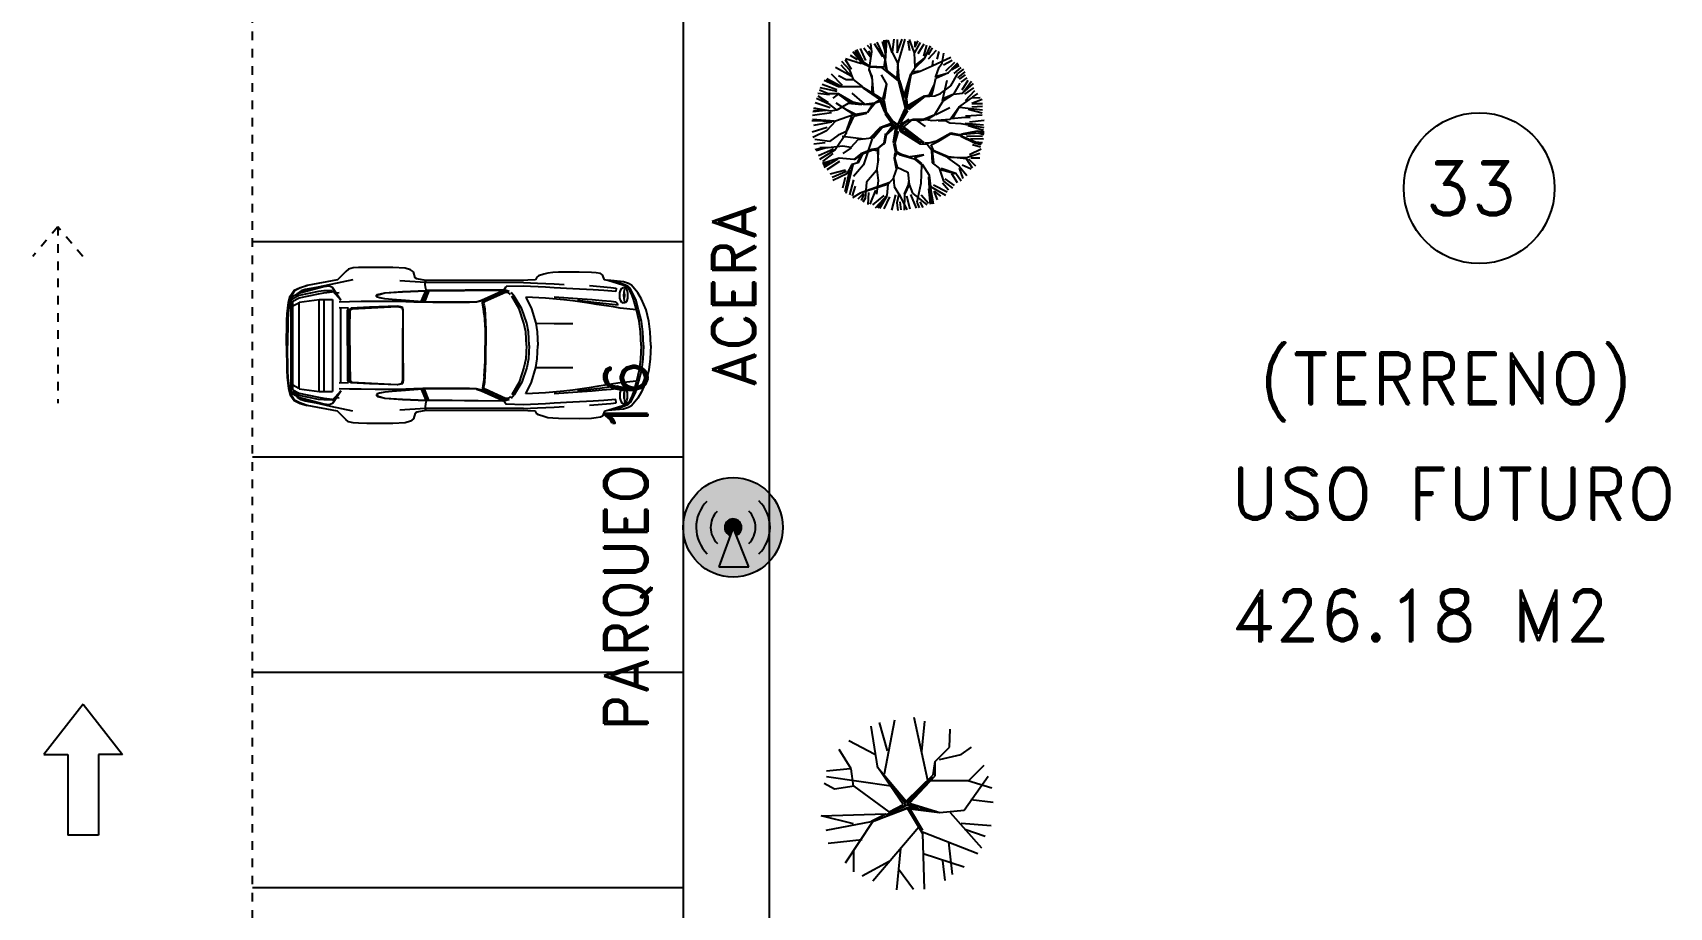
# Model space of a CAD drawing. Header units: millimetres. Extents: x 1590 to 1932, y -48 to 167.
# Drawn here: x 1676.23 to 1695.23, y 38.6 to 48.75 of the extents above; entities that cross this region are included whole.
import ezdxf

# ---------------------------------------------------------------- set-up
doc = ezdxf.new("R2010")
doc.units = ezdxf.units.MM
doc.header["$LTSCALE"] = 0.1
doc.header["$MEASUREMENT"] = 0
doc.linetypes.add('DASHED', pattern=[0.75, 0.5, -0.25])
doc.layers.get('0').update_dxf_attribs({"linetype": 'CONTINUOUS'})
for name, color, linetype in [('ACCESSP01', 7, 'CONTINUOUS'), ('ACCESSP02', 7, 'CONTINUOUS'), ('C-PRKG-CARS', 1, 'CONTINUOUS'), ('L-SITE-TREE', 6, 'CONTINUOUS'), ('PARED', 4, 'CONTINUOUS'), ('PAREDES', 3, 'CONTINUOUS'), ('TEXT', 3, 'CONTINUOUS')]:
    doc.layers.add(name, color=color, linetype=linetype)
doc.styles.add('ROMAND', font='romand.shx')

# ---------------------------------------------------------------- blocks, each defined once
blk = doc.blocks.new('2')
at = {"color": 3, "linetype": 'ByBlock'}
for p, q in [((1.063, -0.026), (0.479, 0.431)), ((0.479, 0.431), (0.479, 0.152)), ((0.479, 0.152), (-0.461, 0.152)), ((-0.461, 0.152), (-0.461, -0.204)), ((1.063, -0.026), (0.479, -0.483)), ((0.479, -0.204), (-0.461, -0.204)), ((0.479, -0.483), (0.479, -0.204))]:
    blk.add_line(p, q, dxfattribs=at)
blk = doc.blocks.new('02PCAR09')
at = {"color": 0, "linetype": 'ByBlock'}
for p, q in [((-143.26, 30.05), (-157.04, 27.42)), ((-136.16, 30.07), (-146.25, 27.9)), ((-139.39, 33.77), (-143.26, 30.05)), ((-138.14, 34.83), (-139.39, 33.77)), ((-136.04, 35.43), (-138.14, 34.83)), ((-133.57, 35.58), (-136.04, 35.43)), ((-129.86, 35.7), (-133.57, 35.58)), ((-117.88, 35.7), (-129.86, 35.7)), ((-112.33, 35.34), (-117.88, 35.7)), ((-109.85, 34.59), (-112.33, 35.34)), ((-108.47, 33.6), (-109.85, 34.59)), ((-107.73, 30.95), (-108.47, 33.6)), ((-107, 30.43), (-107.73, 30.95)), ((-102.8, 29.76), (-107, 30.43)), ((-52.64, 29.95), (-56.22, 29.83)), ((-52.16, 31.23), (-52.64, 29.95)), ((-51.29, 31.76), (-52.16, 31.23)), ((-48.85, 32.53), (-51.29, 31.76)), ((-47.09, 33.02), (-48.85, 32.53)), ((-44.85, 33.29), (-47.09, 33.02)), ((-42.26, 33.45), (-44.85, 33.29)), ((-32.75, 33.53), (-42.26, 33.45)), ((-27.18, 33.31), (-32.75, 33.53)), ((-24.96, 33.14), (-27.18, 33.31)), ((-22.98, 32.83), (-24.96, 33.14)), ((-22.13, 32.24), (-22.98, 32.83)), ((-21.22, 30), (-22.13, 32.24)), ((-19.65, 29.66), (-21.22, 30)), ((-165.56, 19.69), (-164.79, 22.49)), ((-164.42, 22.49), (-165.19, 19.69)), ((-164.79, 22.49), (-162.98, 25.22)), ((-162.81, 24.98), (-164.42, 22.49)), ((-160.88, 23.8), (-163.6, 22.32)), ((-160.77, 22.81), (-163.6, 21.32)), ((-162.98, 25.22), (-160.29, 26.5)), ((-160.49, 26.23), (-162.81, 24.98)), ((-161.5, 23.73), (-161.74, 23.33)), ((-159.78, 24.91), (-161.5, 23.73)), ((-149.39, 26.87), (-160.88, 23.8)), ((-151.85, 24.65), (-160.77, 22.81)), ((-160.77, 21.82), (-151.85, 23.66)), ((-157.04, 27.42), (-160.49, 26.23)), ((-160.29, 26.5), (-157.04, 27.42)), ((-159.78, 24.24), (-160.17, 23.99)), ((-157.91, 25.53), (-159.78, 24.91)), ((-157.91, 25.01), (-159.78, 24.24)), ((-152.81, 26.43), (-157.91, 25.53)), ((-153.83, 25.85), (-157.91, 25.01)), ((-153.47, 26.28), (-153.83, 25.85)), ((-146.25, 27.9), (-152.81, 26.43)), ((-149.51, 24.91), (-151.85, 24.65)), ((-151.85, 23.66), (-149.51, 24.04)), ((-145.43, 25.03), (-149.51, 24.91)), ((-149.51, 24.04), (-145.43, 24.53)), ((-147.04, 27.13), (-149.39, 26.87)), ((-145.43, 26.52), (-147.04, 27.13)), ((-141.73, 20.71), (-145.43, 26.52)), ((-145.43, 25.03), (-141.73, 20.73)), ((-145.43, 24.53), (-145.43, 25.03)), ((-142.39, 24.02), (-143.85, 23.95)), ((-125.42, 22.45), (-125.37, 22.96)), ((-125.08, 22.11), (-125.42, 22.45)), ((-125.37, 22.96), (-124.86, 23.34)), ((-125.15, 22.43), (-125.13, 22.84)), ((-125.13, 22.84), (-124.69, 23.22)), ((-124.86, 23.34), (-121.58, 24.14)), ((-124.69, 23.22), (-121.6, 24.01)), ((-121.6, 24.01), (-113.44, 24.57)), ((-121.58, 24.14), (-113.44, 24.69)), ((-103.18, 28.82), (-114.79, 29.59)), ((-113.44, 24.69), (-102.68, 25.08)), ((-113.44, 24.57), (-102.68, 24.96)), ((-104.9, 20.03), (-102.9, 24.96)), ((-104.22, 19.99), (-102.17, 24.96)), ((-101.45, 24.96), (-103.47, 19.98)), ((-103.18, 28.82), (-102.8, 29.76)), ((-58.2, 28.79), (-103.18, 28.82)), ((-103.18, 28.09), (-103.18, 28.82)), ((-103.06, 26.7), (-103.18, 28.09)), ((-102.68, 25.44), (-103.06, 26.7)), ((-56.22, 29.83), (-102.8, 29.76)), ((-67.1, 25.44), (-102.68, 25.06)), ((-102.68, 25.08), (-102.68, 25.44)), ((-102.68, 24.94), (-67.65, 25.32)), ((-102.68, 25.06), (-102.68, 24.94)), ((-77.45, 20.66), (-68.24, 24.88)), ((-67.39, 24.89), (-76.59, 20.66)), ((-76.17, 20.52), (-66.86, 24.77)), ((-66.4, 24.24), (-75.65, 20.03)), ((-66.42, 25.2), (-67.39, 24.89)), ((-67.1, 25.46), (-66.11, 26.89)), ((-67.1, 25.54), (-67.1, 25.54)), ((-64.81, 24.72), (-67.1, 25.46)), ((-66.86, 24.77), (-65.78, 24.81)), ((-65.14, 24.16), (-66.4, 24.24)), ((-58.32, 27.06), (-66.11, 26.89)), ((-65.78, 24.81), (-64.81, 24.72)), ((-64.13, 23.29), (-65.14, 24.16)), ((-62.4, 22.49), (-63.89, 24.21)), ((-60.22, 16.82), (-63.6, 22.49)), ((-58.97, 16.82), (-62.4, 22.49)), ((-48.2, 26.63), (-58.32, 27.06)), ((-58.2, 28.77), (-51.78, 28.55)), ((-51.78, 28.55), (-44.15, 28.14)), ((-44.15, 26.41), (-48.2, 26.63)), ((-44.15, 28.14), (-39.54, 27.93)), ((-35.6, 25.95), (-44.15, 26.41)), ((-26.33, 25.46), (-35.6, 25.95)), ((-28.03, 27.35), (-18.29, 26.45)), ((-21.41, 25.08), (-26.33, 25.46)), ((-16.03, 24.72), (-21.41, 25.08)), ((-12.48, 29.04), (-19.65, 29.78)), ((-12.79, 27.56), (-19.65, 29.66)), ((-18.29, 26.45), (-15.88, 26.19)), ((-13.04, 28.18), (-17.96, 29.55)), ((-15.88, 26.19), (-16.03, 24.72)), ((-14.22, 22.91), (-14.12, 24.14)), ((-14.12, 21.68), (-14.22, 22.91)), ((-14.12, 24.14), (-13.76, 25.41)), ((-13.76, 25.41), (-13.28, 26.26)), ((-13.28, 26.26), (-12.67, 26.55)), ((-10.59, 27.09), (-13.04, 28.18)), ((-10.26, 26.19), (-12.79, 27.56)), ((-12.67, 26.55), (-11.49, 26.19)), ((-10.14, 28.29), (-12.48, 29.04)), ((-12.31, 22.86), (-12.22, 24.26)), ((-12.24, 21.56), (-12.31, 22.86)), ((-12.04, 22.86), (-12.24, 21.56)), ((-12.22, 24.26), (-12.07, 25.22)), ((-12.22, 24.26), (-12.04, 22.86)), ((-12.07, 25.22), (-11.81, 25.93)), ((-11.81, 25.93), (-11.49, 26.19)), ((-11.49, 26.19), (-11.18, 25.93)), ((-11.18, 25.93), (-10.93, 25.22)), ((-10.93, 25.22), (-10.74, 24.13)), ((-10.74, 24.13), (-10.69, 22.86)), ((-10.69, 22.86), (-10.74, 21.58)), ((-9.43, 26.13), (-10.59, 27.09)), ((-8.9, 23.63), (-10.26, 26.19)), ((-8.78, 27.56), (-10.14, 28.29)), ((-6.9, 21.08), (-9.43, 26.13)), ((-7.91, 21.15), (-8.9, 23.63)), ((-5.94, 24.09), (-8.78, 27.56)), ((-4.27, 21.14), (-5.94, 24.09)), ((-166.21, 14.44), (-165.56, 19.69)), ((-165.19, 19.69), (-165.8, 14.82)), ((-163.6, 22.32), (-164.59, 21.21)), ((-163.6, 21.32), (-164.59, 20.71)), ((-164.59, -21.21), (-164.59, 21.21)), ((-163.6, 20.33), (-160.77, 21.82)), ((-163.6, 20.33), (-163.6, -20.33)), ((-163.6, 18.05), (-160.88, 19.53)), ((-160.77, 19.82), (-151.61, 21.07)), ((-160.77, 19.82), (-160.77, -19.82)), ((-151.61, 21.07), (-151.61, -21.07)), ((-151.61, 21.07), (-145.43, 21.07)), ((-149.26, 21.07), (-149.26, -21.19)), ((-145.43, -21.07), (-145.43, 21.07)), ((-137.77, 19.96), (-142.39, 19.75)), ((-138.14, 17.06), (-142.38, 17.26)), ((-141.73, 17.26), (-141.73, -17.16)), ((-138.66, 0), (-138.57, 15.9)), ((-138.57, 15.9), (-138.14, 17.06)), ((-137.9, 15.9), (-138.04, 8.28)), ((-137.51, 16.58), (-137.9, 15.9)), ((-132.34, 20.03), (-137.77, 19.96)), ((-137.56, 8.16), (-137.48, 15.78)), ((-136.98, 17.01), (-137.51, 16.58)), ((-137.48, 15.78), (-137.08, 16.44)), ((-137.08, 16.44), (-136.55, 16.78)), ((-128.55, 17.52), (-136.98, 17.01)), ((-136.55, 16.78), (-115.95, 17.82)), ((-126.04, 20.1), (-132.34, 20.03)), ((-115.76, 17.94), (-128.55, 17.52)), ((-115.78, 20.11), (-126.04, 20.1)), ((-124.89, 22.11), (-125.15, 22.43)), ((-124.01, 21.73), (-125.08, 22.11)), ((-123.84, 21.73), (-124.89, 22.11)), ((-121.62, 21.38), (-124.01, 21.73)), ((-121.62, 21.38), (-123.84, 21.73)), ((-118.22, 21.03), (-121.62, 21.38)), ((-112.19, 20.51), (-118.22, 21.03)), ((-115.95, 17.82), (-113.73, 17.36)), ((-108.37, 19.87), (-115.78, 20.11)), ((-113.56, 17.48), (-115.76, 17.94)), ((-113.73, 17.36), (-113.35, 15.95)), ((-113.2, 16.07), (-113.56, 17.48)), ((-113.4, -0.02), (-113.2, 16.07)), ((-113.35, 15.95), (-113.4, 0.02)), ((-108.37, 20.23), (-112.19, 20.51)), ((-104.22, 19.99), (-108.37, 20.23)), ((-104.27, 19.73), (-108.37, 19.87)), ((-99.56, 19.65), (-104.27, 19.73)), ((-99.52, 19.84), (-104.22, 19.99)), ((-87.11, 19.64), (-99.56, 19.65)), ((-87.11, 19.87), (-99.52, 19.84)), ((-82.86, 19.87), (-87.11, 19.87)), ((-82.86, 19.72), (-87.11, 19.64)), ((-79.67, 19.98), (-82.86, 19.87)), ((-79.63, 19.86), (-82.86, 19.72)), ((-79.67, 19.96), (-78.74, 20.2)), ((-77.89, 20.2), (-79.63, 19.86)), ((-78.74, 20.2), (-77.45, 20.66)), ((-77.21, 20.44), (-77.89, 20.2)), ((-76.59, 20.66), (-77.21, 20.44)), ((-76.95, 19.52), (-76.71, 20.25)), ((-76.73, 18.37), (-76.95, 19.52)), ((-76.42, 16.82), (-76.73, 18.37)), ((-76.71, 20.25), (-76.17, 20.52)), ((-76.22, 19.69), (-76.44, 19.24)), ((-76.44, 19.24), (-76.15, 18.22)), ((-76.1, 14.07), (-76.42, 16.82)), ((-75.65, 20.03), (-76.22, 19.69)), ((-76.15, 18.22), (-75.93, 16.82)), ((-75.93, 16.82), (-75.72, 13.98)), ((-60.22, 16.82), (-60.22, 16.82)), ((-58, 10.14), (-60.22, 16.82)), ((-56.75, 10.14), (-58.97, 16.82)), ((-57.13, 22.11), (-54.53, 16.8)), ((-48.2, 21.63), (-57.13, 22.11)), ((-54.53, 16.8), (-52.55, 10.14)), ((-39.78, 20.85), (-48.2, 21.63)), ((-39.78, 21.75), (-44.12, 22.11)), ((-35.6, 21.46), (-39.78, 21.75)), ((-35.6, 20.37), (-39.78, 20.85)), ((-31.38, 21.21), (-35.6, 21.46)), ((-28.21, 19.38), (-35.6, 20.37)), ((-33.48, 20.69), (-27.45, 19.99)), ((-26.79, 20.88), (-31.38, 21.21)), ((-24.62, 18.78), (-28.21, 19.38)), ((-27.45, 19.99), (-23.36, 19.5)), ((-22.2, 20.45), (-26.79, 20.88)), ((-17.01, 17.6), (-24.62, 18.78)), ((-23.36, 19.5), (-19.12, 18.97)), ((-18.2, 20.06), (-22.2, 20.45)), ((-19.12, 18.97), (-14.89, 18.51)), ((-16, 19.87), (-18.2, 20.06)), ((-13.95, 17.11), (-17.01, 17.6)), ((-14.89, 18.51), (-16, 19.87)), ((-13.76, 20.44), (-14.12, 21.68)), ((-6.56, 16.32), (-13.95, 17.11)), ((-13.28, 19.65), (-13.76, 20.44)), ((-12.67, 19.33), (-13.28, 19.65)), ((-11.49, 19.6), (-12.67, 19.33)), ((-12.07, 20.57), (-12.24, 21.58)), ((-11.81, 19.84), (-12.07, 20.57)), ((-11.49, 19.6), (-11.81, 19.84)), ((-11.18, 19.81), (-11.49, 19.6)), ((-10.93, 20.51), (-11.18, 19.81)), ((-10.74, 21.58), (-10.93, 20.51)), ((-6.56, 16.32), (-7.91, 21.15)), ((-5.57, 16.32), (-6.9, 21.08)), ((-5.26, 11.13), (-6.56, 16.32)), ((-4.27, 11.13), (-5.57, 16.32)), ((-2.17, 16.31), (-4.27, 21.14)), ((-0.87, 11.13), (-2.17, 16.31)), ((-166.57, 0.02), (-166.35, 11.22)), ((-166.35, 11.22), (-166.21, 14.44)), ((-165.94, 11.59), (-166.08, 0)), ((-165.8, 14.82), (-165.94, 11.59)), ((-138.04, 8.28), (-138.04, 0)), ((-137.56, 0), (-137.56, 8.16)), ((-76.1, 14.07), (-75.74, 7.15)), ((-75.72, 13.98), (-75.43, 7.15)), ((-57.13, 6.18), (-58, 10.14)), ((-55.9, 6.18), (-56.75, 10.14)), ((-52.55, 10.14), (-44.12, 10.09)), ((-52.55, 10.14), (-51.92, 6.18)), ((-44.12, 10.09), (-35.6, 10.09)), ((-4.7, 6.2), (-5.26, 11.13)), ((-3.7, 6.2), (-4.27, 11.13)), ((-0.31, 6.18), (-0.87, 11.13)), ((-165.94, -11.59), (-166.08, 0)), ((-138.66, 0), (-138.57, -15.9)), ((-138.04, -8.28), (-138.04, 0)), ((-137.56, 0), (-137.56, -8.16)), ((-113.4, 0.02), (-113.2, -16.07)), ((-75.74, 7.15), (-75.77, 0)), ((-75.74, -7.15), (-75.77, 0)), ((-75.43, 7.15), (-75.4, 0)), ((-75.43, -7.15), (-75.4, 0)), ((-56.89, 0), (-57.13, 6.18)), ((-56.89, 0), (-57.13, -6.18)), ((-55.64, 0), (-55.9, 6.18)), ((-55.64, 0), (-55.9, -6.18)), ((-51.92, 6.18), (-51.68, 0)), ((-51.92, -6.18), (-51.68, 0)), ((-4.39, 0), (-4.7, 6.2)), ((-4.39, 0), (-4.7, -6.2)), ((-3.4, 0), (-3.7, 6.2)), ((-3.4, 0), (-3.7, -6.2)), ((0, 0), (-0.31, 6.18)), ((0, 0), (-0.31, -6.18)), ((-166.57, -0.02), (-166.35, -11.22)), ((-113.35, -15.95), (-113.4, -0.02)), ((-76.1, -14.07), (-75.74, -7.15)), ((-75.72, -13.98), (-75.43, -7.15)), ((-57.13, -6.18), (-58, -10.14)), ((-55.9, -6.18), (-56.75, -10.14)), ((-52.55, -10.14), (-51.92, -6.18)), ((-4.7, -6.2), (-5.26, -11.13)), ((-3.7, -6.2), (-4.27, -11.13)), ((-0.31, -6.18), (-0.87, -11.13)), ((-166.35, -11.22), (-166.21, -14.44)), ((-166.21, -14.44), (-165.56, -19.69)), ((-165.8, -14.82), (-165.94, -11.59)), ((-165.19, -19.69), (-165.8, -14.82)), ((-137.9, -15.9), (-138.04, -8.28)), ((-137.56, -8.16), (-137.48, -15.78)), ((-76.1, -14.07), (-76.42, -16.82)), ((-75.93, -16.82), (-75.72, -13.98)), ((-58, -10.14), (-60.22, -16.82)), ((-56.75, -10.14), (-58.97, -16.82)), ((-54.53, -16.8), (-52.55, -10.14)), ((-52.55, -10.14), (-44.12, -10.09)), ((-44.12, -10.09), (-35.6, -10.09)), ((-5.26, -11.13), (-6.56, -16.32)), ((-4.27, -11.13), (-5.57, -16.32)), ((-0.87, -11.13), (-2.17, -16.31)), ((-165.56, -19.69), (-164.79, -22.49)), ((-164.42, -22.49), (-165.19, -19.69)), ((-163.6, -21.32), (-164.59, -20.71)), ((-163.6, -22.32), (-164.59, -21.21)), ((-163.6, -18.05), (-160.88, -19.53)), ((-163.6, -20.33), (-160.77, -21.82)), ((-160.77, -22.81), (-163.6, -21.32)), ((-160.88, -23.8), (-163.6, -22.32)), ((-160.77, -19.82), (-151.61, -21.07)), ((-160.77, -21.82), (-151.85, -23.66)), ((-151.61, -21.07), (-145.43, -21.07)), ((-141.73, -20.71), (-145.43, -26.52)), ((-145.43, -25.03), (-141.73, -20.73)), ((-137.77, -19.96), (-142.39, -19.75)), ((-138.14, -17.06), (-142.38, -17.26)), ((-138.57, -15.9), (-138.14, -17.06)), ((-137.51, -16.58), (-137.9, -15.9)), ((-132.34, -20.03), (-137.77, -19.96)), ((-136.98, -17.01), (-137.51, -16.58)), ((-137.48, -15.78), (-137.08, -16.44)), ((-137.08, -16.44), (-136.55, -16.78)), ((-128.55, -17.52), (-136.98, -17.01)), ((-136.55, -16.78), (-115.95, -17.82)), ((-126.04, -20.1), (-132.34, -20.03)), ((-115.76, -17.94), (-128.55, -17.52)), ((-115.78, -20.11), (-126.04, -20.1)), ((-125.08, -22.11), (-125.42, -22.45)), ((-124.89, -22.11), (-125.15, -22.43)), ((-125.15, -22.43), (-125.13, -22.84)), ((-124.01, -21.73), (-125.08, -22.11)), ((-123.84, -21.73), (-124.89, -22.11)), ((-121.62, -21.38), (-124.01, -21.73)), ((-121.62, -21.38), (-123.84, -21.73)), ((-118.22, -21.03), (-121.62, -21.38)), ((-112.19, -20.51), (-118.22, -21.03)), ((-115.95, -17.82), (-113.73, -17.36)), ((-108.37, -19.87), (-115.78, -20.11)), ((-113.56, -17.48), (-115.76, -17.94)), ((-113.73, -17.36), (-113.35, -15.95)), ((-113.2, -16.07), (-113.56, -17.48)), ((-108.37, -20.23), (-112.19, -20.51)), ((-104.27, -19.73), (-108.37, -19.87)), ((-104.22, -19.99), (-108.37, -20.23)), ((-104.9, -20.03), (-102.9, -24.96)), ((-99.56, -19.65), (-104.27, -19.73)), ((-99.52, -19.84), (-104.22, -19.99)), ((-104.22, -19.99), (-102.17, -24.96)), ((-101.45, -24.96), (-103.47, -19.98)), ((-87.11, -19.64), (-99.56, -19.65)), ((-87.11, -19.87), (-99.52, -19.84)), ((-82.86, -19.72), (-87.11, -19.64)), ((-82.86, -19.87), (-87.11, -19.87)), ((-79.63, -19.86), (-82.86, -19.72)), ((-79.67, -19.98), (-82.86, -19.87)), ((-79.67, -19.96), (-78.74, -20.2)), ((-77.89, -20.2), (-79.63, -19.86)), ((-78.74, -20.2), (-77.45, -20.66)), ((-77.21, -20.44), (-77.89, -20.2)), ((-77.45, -20.66), (-68.24, -24.88)), ((-76.59, -20.66), (-77.21, -20.44)), ((-76.73, -18.37), (-76.95, -19.52)), ((-76.95, -19.52), (-76.71, -20.25)), ((-76.42, -16.82), (-76.73, -18.37)), ((-76.71, -20.25), (-76.17, -20.52)), ((-67.39, -24.89), (-76.59, -20.66)), ((-76.44, -19.24), (-76.15, -18.22)), ((-76.22, -19.69), (-76.44, -19.24)), ((-75.65, -20.03), (-76.22, -19.69)), ((-76.17, -20.52), (-66.86, -24.77)), ((-76.15, -18.22), (-75.93, -16.82)), ((-66.4, -24.24), (-75.65, -20.03)), ((-60.22, -16.82), (-63.6, -22.49)), ((-58.97, -16.82), (-62.4, -22.49)), ((-60.22, -16.82), (-60.22, -16.82)), ((-57.13, -22.11), (-54.53, -16.8)), ((-48.2, -21.63), (-57.13, -22.11)), ((-39.78, -20.85), (-48.2, -21.63)), ((-39.78, -21.75), (-44.12, -22.11)), ((-35.6, -20.37), (-39.78, -20.85)), ((-35.6, -21.46), (-39.78, -21.75)), ((-28.21, -19.38), (-35.6, -20.37)), ((-31.38, -21.21), (-35.6, -21.46)), ((-33.48, -20.69), (-27.45, -19.99)), ((-26.79, -20.88), (-31.38, -21.21)), ((-24.62, -18.78), (-28.21, -19.38)), ((-27.45, -19.99), (-23.36, -19.5)), ((-22.2, -20.45), (-26.79, -20.88)), ((-17.01, -17.6), (-24.62, -18.78)), ((-23.36, -19.5), (-19.12, -18.97)), ((-18.2, -20.06), (-22.2, -20.45)), ((-19.12, -18.97), (-14.89, -18.51)), ((-16, -19.87), (-18.2, -20.06)), ((-13.95, -17.11), (-17.01, -17.6)), ((-14.89, -18.51), (-16, -19.87)), ((-14.12, -21.68), (-14.22, -22.91)), ((-13.76, -20.44), (-14.12, -21.68)), ((-6.56, -16.32), (-13.95, -17.11)), ((-13.28, -19.65), (-13.76, -20.44)), ((-12.67, -19.33), (-13.28, -19.65)), ((-11.49, -19.6), (-12.67, -19.33)), ((-12.24, -21.56), (-12.31, -22.86)), ((-12.07, -20.57), (-12.24, -21.58)), ((-12.04, -22.86), (-12.24, -21.56)), ((-11.81, -19.84), (-12.07, -20.57)), ((-11.49, -19.6), (-11.81, -19.84)), ((-11.18, -19.81), (-11.49, -19.6)), ((-10.93, -20.51), (-11.18, -19.81)), ((-10.74, -21.58), (-10.93, -20.51)), ((-10.69, -22.86), (-10.74, -21.58)), ((-6.9, -21.08), (-9.43, -26.13)), ((-7.91, -21.15), (-8.9, -23.63)), ((-6.56, -16.32), (-7.91, -21.15)), ((-5.57, -16.32), (-6.9, -21.08)), ((-4.27, -21.14), (-5.94, -24.09)), ((-2.17, -16.31), (-4.27, -21.14)), ((-164.79, -22.49), (-162.98, -25.22)), ((-162.81, -24.98), (-164.42, -22.49)), ((-162.98, -25.22), (-160.29, -26.5)), ((-160.49, -26.23), (-162.81, -24.98)), ((-161.5, -23.73), (-161.74, -23.33)), ((-159.78, -24.91), (-161.5, -23.73)), ((-149.39, -26.87), (-160.88, -23.8)), ((-151.85, -24.65), (-160.77, -22.81)), ((-157.04, -27.42), (-160.49, -26.23)), ((-160.29, -26.5), (-157.04, -27.42)), ((-159.78, -24.24), (-160.17, -23.99)), ((-157.91, -25.01), (-159.78, -24.24)), ((-157.91, -25.53), (-159.78, -24.91)), ((-153.83, -25.85), (-157.91, -25.01)), ((-152.81, -26.43), (-157.91, -25.53)), ((-143.26, -30.05), (-157.04, -27.42)), ((-153.47, -26.28), (-153.83, -25.85)), ((-146.25, -27.9), (-152.81, -26.43)), ((-151.85, -23.66), (-149.51, -24.04)), ((-149.51, -24.91), (-151.85, -24.65)), ((-149.51, -24.04), (-145.43, -24.53)), ((-145.43, -25.03), (-149.51, -24.91)), ((-147.04, -27.13), (-149.39, -26.87)), ((-145.43, -26.52), (-147.04, -27.13)), ((-136.16, -30.07), (-146.25, -27.9)), ((-145.43, -24.53), (-145.43, -25.03)), ((-142.39, -24.02), (-143.85, -23.95)), ((-125.42, -22.45), (-125.37, -22.96)), ((-125.37, -22.96), (-124.86, -23.34)), ((-125.13, -22.84), (-124.69, -23.22)), ((-124.86, -23.34), (-121.58, -24.14)), ((-124.69, -23.22), (-121.6, -24.01)), ((-121.6, -24.01), (-113.44, -24.57)), ((-121.58, -24.14), (-113.44, -24.69)), ((-103.18, -28.82), (-114.79, -29.59)), ((-113.44, -24.57), (-102.68, -24.96)), ((-113.44, -24.69), (-102.68, -25.08)), ((-102.8, -29.76), (-107, -30.43)), ((-103.06, -26.7), (-103.18, -28.09)), ((-103.18, -28.09), (-103.18, -28.82)), ((-58.2, -28.79), (-103.18, -28.82)), ((-103.18, -28.82), (-102.8, -29.76)), ((-102.68, -25.44), (-103.06, -26.7)), ((-56.22, -29.83), (-102.8, -29.76)), ((-102.68, -25.06), (-102.68, -24.94)), ((-102.68, -24.94), (-67.65, -25.32)), ((-67.1, -25.44), (-102.68, -25.06)), ((-102.68, -25.08), (-102.68, -25.44)), ((-66.42, -25.2), (-67.39, -24.89)), ((-64.81, -24.72), (-67.1, -25.46)), ((-67.1, -25.46), (-66.11, -26.89)), ((-67.1, -25.54), (-67.1, -25.54)), ((-66.86, -24.77), (-65.78, -24.81)), ((-65.14, -24.16), (-66.4, -24.24)), ((-58.32, -27.06), (-66.11, -26.89)), ((-65.78, -24.81), (-64.81, -24.72)), ((-64.13, -23.29), (-65.14, -24.16)), ((-62.4, -22.49), (-63.89, -24.21)), ((-48.2, -26.63), (-58.32, -27.06)), ((-58.2, -28.77), (-51.78, -28.55)), ((-52.64, -29.95), (-56.22, -29.83)), ((-51.78, -28.55), (-44.15, -28.14)), ((-44.15, -26.41), (-48.2, -26.63)), ((-35.6, -25.95), (-44.15, -26.41)), ((-44.15, -28.14), (-39.54, -27.93)), ((-26.33, -25.46), (-35.6, -25.95)), ((-28.03, -27.35), (-18.29, -26.45)), ((-21.41, -25.08), (-26.33, -25.46)), ((-16.03, -24.72), (-21.41, -25.08)), ((-19.65, -29.66), (-21.22, -30)), ((-12.79, -27.56), (-19.65, -29.66)), ((-12.48, -29.04), (-19.65, -29.78)), ((-18.29, -26.45), (-15.88, -26.19)), ((-13.04, -28.18), (-17.96, -29.55)), ((-15.88, -26.19), (-16.03, -24.72)), ((-14.22, -22.91), (-14.12, -24.14)), ((-14.12, -24.14), (-13.76, -25.41)), ((-13.76, -25.41), (-13.28, -26.26)), ((-13.28, -26.26), (-12.67, -26.55)), ((-10.59, -27.09), (-13.04, -28.18)), ((-10.26, -26.19), (-12.79, -27.56)), ((-12.67, -26.55), (-11.49, -26.19)), ((-10.14, -28.29), (-12.48, -29.04)), ((-12.31, -22.86), (-12.22, -24.26)), ((-12.22, -24.26), (-12.04, -22.86)), ((-12.22, -24.26), (-12.07, -25.22)), ((-12.07, -25.22), (-11.81, -25.93)), ((-11.81, -25.93), (-11.49, -26.19)), ((-11.49, -26.19), (-11.18, -25.93)), ((-11.18, -25.93), (-10.93, -25.22)), ((-10.93, -25.22), (-10.74, -24.13)), ((-10.74, -24.13), (-10.69, -22.86)), ((-9.43, -26.13), (-10.59, -27.09)), ((-8.9, -23.63), (-10.26, -26.19)), ((-8.78, -27.56), (-10.14, -28.29)), ((-5.94, -24.09), (-8.78, -27.56)), ((-139.39, -33.77), (-143.26, -30.05)), ((-138.14, -34.83), (-139.39, -33.77)), ((-136.04, -35.43), (-138.14, -34.83)), ((-133.57, -35.58), (-136.04, -35.43)), ((-129.86, -35.7), (-133.57, -35.58)), ((-117.88, -35.7), (-129.86, -35.7)), ((-112.33, -35.34), (-117.88, -35.7)), ((-109.85, -34.59), (-112.33, -35.34)), ((-108.47, -33.6), (-109.85, -34.59)), ((-107.73, -30.95), (-108.47, -33.6)), ((-107, -30.43), (-107.73, -30.95)), ((-52.16, -31.23), (-52.64, -29.95)), ((-51.29, -31.76), (-52.16, -31.23)), ((-48.85, -32.53), (-51.29, -31.76)), ((-47.09, -33.02), (-48.85, -32.53)), ((-44.85, -33.29), (-47.09, -33.02)), ((-42.26, -33.45), (-44.85, -33.29)), ((-32.75, -33.53), (-42.26, -33.45)), ((-27.18, -33.31), (-32.75, -33.53)), ((-24.96, -33.14), (-27.18, -33.31)), ((-22.98, -32.83), (-24.96, -33.14)), ((-22.13, -32.24), (-22.98, -32.83)), ((-21.22, -30), (-22.13, -32.24))]:
    blk.add_line(p, q, dxfattribs=at)
blk = doc.blocks.new('02PTRX03')
at = {"color": 0, "linetype": 'ByBlock'}
for p, q in [((-0.1262, 0.1755), (-0.0667, 0.4907)), ((0.126, 0.1376), (0.0454, 0.5033)), ((0.0909, 0.3057), (0.1085, 0.4823)), ((-0.1647, 0.2091), (-0.2033, 0.4529)), ((-0.1087, 0.31), (-0.1542, 0.4739)), ((0.2516, 0.3321), (0.2556, 0.436)), ((-0.3189, 0.2049), (-0.3889, 0.3184)), ((-0.1823, 0.2889), (-0.3329, 0.3688)), ((0.1683, 0.2487), (0.2516, 0.3321)), ((0.1925, 0.2595), (0.3186, 0.2889)), ((0.3186, 0.2889), (0.3782, 0.331)), ((-0.3259, 0.2049), (-0.4625, 0.1923)), ((-0.3049, 0.104), (-0.3189, 0.2049)), ((-0.0176, -0.0011), (-0.1647, 0.2133)), ((-0.1647, 0.2133), (0.0008, 0.0186)), ((0.1575, 0.1712), (0.1683, 0.2487)), ((0.1683, 0.1654), (0.1683, 0.2487)), ((0.3606, 0.1334), (0.4517, 0.2259)), ((-0.4169, 0.0872), (-0.4765, 0.1208)), ((-0.0877, 0.104), (-0.4625, 0.1586)), ((-0.3014, 0.104), (-0.4169, 0.0872)), ((-0.0981, -0.0448), (-0.3014, 0.104)), ((-0.1165, 0.1483), (-0.0065, 0.0057)), ((-0.0006, 0.0088), (-0.1165, 0.1483)), ((0.1508, 0.1572), (-0.0006, 0.0088)), ((0.0008, 0.0186), (0.1575, 0.1712)), ((0.0052, -0.0002), (0.1508, 0.1572)), ((0.0183, 0.0066), (0.1683, 0.1654)), ((0.1435, 0.1376), (0.3571, 0.1376)), ((0.3361, -0.0347), (0.4762, 0.1628)), ((0.3571, 0.1376), (0.4972, 0.0956)), ((-0.0065, 0.0057), (-0.0126, -0.0152)), ((0.0183, 0.0066), (0.196, -0.0473)), ((0.3747, 0.0283), (0.5043, 0.0115)), ((-0.494, -0.0683), (-0.1189, -0.0568)), ((-0.3049, -0.1146), (-0.494, -0.0683)), ((-0.2033, -0.0978), (-0.1189, -0.0568)), ((0.0084, -0.0256), (-0.1955, -0.102)), ((-0.1788, -0.0954), (0.0113, -0.018)), ((-0.1165, -0.0625), (0.0052, -0.0032)), ((-0.0126, -0.0152), (-0.1165, -0.0625)), ((-0.0981, -0.0448), (-0.0176, -0.0011)), ((0.1745, -0.0419), (0.0052, -0.0002)), ((0.0052, -0.0032), (0.0676, -0.021)), ((0.0084, -0.0256), (0.1925, -0.0473)), ((0.0084, -0.0256), (0.0944, -0.1692)), ((0.0113, -0.018), (0.1745, -0.0419)), ((0.0172, -0.021), (0.0943, -0.1516)), ((0.196, -0.0473), (0.3361, -0.0347)), ((0.2556, -0.0473), (0.4377, -0.2533)), ((-0.2033, -0.102), (-0.466, -0.1524)), ((-0.1955, -0.102), (-0.3539, -0.3415)), ((0.0729, -0.1342), (-0.1928, -0.4466)), ((0.0944, -0.1608), (0.4167, -0.2869)), ((0.0944, -0.1692), (0.105, -0.4929)), ((0.3186, -0.1104), (0.4937, -0.123)), ((0.3396, -0.144), (0.4587, -0.186)), ((-0.2558, -0.207), (-0.452, -0.2281)), ((-0.3049, -0.2702), (-0.3049, -0.392)), ((-0.0331, -0.2575), (-0.0562, -0.4971)), ((0.2451, -0.2196), (0.2661, -0.4088)), ((-0.0982, -0.3331), (-0.2558, -0.4172)), ((-0.0445, -0.3756), (0.0419, -0.4929)), ((0.0979, -0.2869), (0.3361, -0.3626)), ((0.21, -0.3289), (0.224, -0.4424))]:
    blk.add_line(p, q, dxfattribs=at)
blk = doc.blocks.new('02PTRX04')
at = {"color": 0, "linetype": 'ByBlock'}
for p, q in [((-0.08, 0.384), (-0.1276, 0.4828)), ((-0.0986, 0.4864), (-0.0833, 0.4309)), ((-0.08, 0.4506), (-0.0866, 0.4934)), ((-0.08, 0.4934), (-0.076, 0.4528)), ((-0.0778, 0.3731), (-0.0716, 0.4956)), ((-0.0394, 0.4228), (-0.0628, 0.4934)), ((-0.0373, 0.4246), (-0.0285, 0.5)), ((-0.0103, 0.4207), (0.0175, 0.4991)), ((-0.0103, 0.4966), (-0.0103, 0.4207)), ((-0.0051, 0.3603), (0.0359, 0.5)), ((0.0503, 0.489), (0.0605, 0.4335)), ((0.0896, 0.4206), (0.0615, 0.4978)), ((0.0908, 0.4536), (0.1111, 0.489)), ((0.0908, 0.4864), (0.0908, 0.4536)), ((0.0918, 0.4228), (0.124, 0.4806)), ((-0.3132, 0.3805), (-0.2778, 0.3248)), ((-0.2175, 0.3559), (-0.31, 0.3862)), ((-0.2829, 0.4057), (-0.2424, 0.3805)), ((-0.2157, 0.3603), (-0.269, 0.4268)), ((-0.2606, 0.4268), (-0.2175, 0.3712)), ((-0.2175, 0.3712), (-0.2519, 0.4356)), ((-0.2047, 0.3646), (-0.2456, 0.44)), ((-0.2249, 0.4462), (-0.1946, 0.3754)), ((-0.2045, 0.4485), (-0.1668, 0.3981)), ((-0.1844, 0.4638), (-0.1643, 0.4411)), ((-0.1619, 0.4056), (-0.1747, 0.4312)), ((-0.1725, 0.3215), (-0.1575, 0.4268)), ((-0.1575, 0.4268), (-0.1641, 0.4744)), ((-0.1439, 0.4739), (-0.0961, 0.3981)), ((-0.0866, 0.3368), (-0.0778, 0.3902)), ((-0.0778, 0.3902), (-0.08, 0.4506)), ((-0.0073, 0.3603), (-0.0373, 0.4246)), ((0.094, 0.3347), (0.0896, 0.4206)), ((0.094, 0.3475), (0.1474, 0.3884)), ((0.0958, 0.3347), (0.1474, 0.3862)), ((0.1437, 0.4714), (0.1086, 0.4134)), ((0.1437, 0.4006), (0.1615, 0.4638)), ((0.1474, 0.3862), (0.1817, 0.4612)), ((0.1717, 0.4083), (0.1944, 0.4485)), ((0.1717, 0.3854), (0.217, 0.436)), ((0.1927, 0.3453), (0.3002, 0.3946)), ((0.2221, 0.3828), (0.2323, 0.4284)), ((0.2505, 0.3603), (0.2592, 0.4184)), ((-0.3285, 0.2313), (-0.3916, 0.297)), ((-0.2778, 0.2846), (-0.3687, 0.335)), ((-0.3078, 0.2637), (-0.3509, 0.2871)), ((-0.3384, 0.3502), (-0.2778, 0.2846)), ((-0.2862, 0.3197), (-0.3316, 0.369)), ((-0.265, 0.2659), (-0.2862, 0.3197)), ((-0.1681, 0.3368), (-0.2157, 0.3603)), ((-0.1681, 0.3409), (-0.2047, 0.3646)), ((-0.1725, 0.3215), (-0.1553, 0.2659)), ((-0.1553, 0.2831), (-0.1725, 0.3215)), ((-0.1297, 0.3387), (-0.1681, 0.3409)), ((-0.0972, 0.3325), (-0.1681, 0.3368)), ((-0.0866, 0.3368), (-0.1297, 0.3387)), ((-0.0716, 0.2377), (-0.1016, 0.2915)), ((-0.0029, 0.2571), (-0.0972, 0.3325)), ((-0.08, 0.3431), (-0.0778, 0.3281)), ((-0.0694, 0.3175), (-0.0778, 0.3731)), ((0.0037, 0.2593), (-0.0694, 0.3175)), ((-0.0113, 0.2721), (-0.0051, 0.3581)), ((0.0015, 0.2637), (-0.0073, 0.3603)), ((0.0315, 0.1756), (0.068, 0.2959)), ((0.0443, 0.1562), (0.0724, 0.3043)), ((0.0724, 0.3043), (0.094, 0.3347)), ((0.0746, 0.2981), (0.1218, 0.3131)), ((0.0808, 0.3109), (0.124, 0.3153)), ((0.1218, 0.3131), (0.1927, 0.3453)), ((0.1949, 0.3475), (0.1989, 0.3753)), ((0.2121, 0.2765), (0.2333, 0.3368)), ((0.2143, 0.2721), (0.287, 0.3065)), ((0.2183, 0.2853), (0.2848, 0.3043)), ((0.2333, 0.3368), (0.2505, 0.3603)), ((0.2575, 0.3502), (0.3079, 0.378)), ((0.2725, 0.3148), (0.3232, 0.3652)), ((0.287, 0.3065), (0.3408, 0.3624)), ((0.3002, 0.2293), (0.3408, 0.3003)), ((0.3064, 0.3281), (0.3452, 0.3559)), ((0.3064, 0.3237), (0.3495, 0.3475)), ((0.3206, 0.2996), (0.3611, 0.335)), ((0.3408, 0.3003), (0.3751, 0.3259)), ((0.3408, 0.2744), (0.3838, 0.3098)), ((0.3509, 0.2667), (0.3863, 0.2919)), ((-0.4109, 0.1821), (-0.4624, 0.2034)), ((-0.3588, 0.196), (-0.457, 0.2163)), ((-0.3611, 0.2061), (-0.4471, 0.2364)), ((-0.3509, 0.2227), (-0.4346, 0.2593)), ((-0.3509, 0.2249), (-0.4259, 0.2615)), ((-0.3359, 0.2249), (-0.4197, 0.2699)), ((-0.2157, 0.2227), (-0.3509, 0.2227)), ((-0.269, 0.2637), (-0.3078, 0.2637)), ((-0.2113, 0.2249), (-0.265, 0.2659)), ((-0.1297, 0.1712), (-0.2157, 0.2227)), ((-0.106, 0.1456), (-0.2069, 0.2143)), ((-0.1553, 0.2659), (-0.1575, 0.1927)), ((-0.1488, 0.1884), (-0.1553, 0.2831)), ((-0.0932, 0.1518), (-0.0738, 0.2355)), ((-0.0844, 0.1496), (-0.0716, 0.2377)), ((0.0381, 0.098), (-0.0029, 0.2571)), ((0.0337, 0.1606), (0.0037, 0.2593)), ((0.0381, 0.1628), (0.0509, 0.2143)), ((0.1777, 0.1756), (0.2033, 0.2337)), ((0.1905, 0.1756), (0.1989, 0.2034)), ((0.1989, 0.2034), (0.2143, 0.2721)), ((0.2399, 0.184), (0.3002, 0.2293)), ((0.253, 0.1434), (0.2788, 0.2616)), ((0.3175, 0.18), (0.3539, 0.2445)), ((0.3611, 0.2492), (0.3963, 0.2744)), ((0.366, 0.2061), (0.4013, 0.2616)), ((0.369, 0.1864), (0.4205, 0.2552)), ((0.369, 0.1864), (0.4313, 0.2422)), ((0.3812, 0.1809), (0.4342, 0.2163)), ((0.3863, 0.143), (0.4393, 0.2011)), ((-0.3958, 0.0811), (-0.4946, 0.0983)), ((-0.399, 0.1), (-0.4873, 0.1303)), ((-0.4, 0.1176), (-0.4796, 0.1542)), ((-0.4041, 0.1759), (-0.4723, 0.1835)), ((-0.4092, 0.1303), (-0.4698, 0.1682)), ((-0.3509, 0.1821), (-0.4109, 0.1821)), ((-0.3592, 0.0875), (-0.4, 0.1176)), ((-0.3528, 0.18), (-0.385, 0.1563)), ((-0.2604, 0.0596), (-0.3657, 0.1283)), ((-0.2948, 0.1262), (-0.3613, 0.0875)), ((-0.269, 0.1346), (-0.3509, 0.1821)), ((-0.2862, 0.1327), (-0.3506, 0.18)), ((-0.2154, 0.1176), (-0.2948, 0.1262)), ((-0.2196, 0.1241), (-0.2862, 0.1327)), ((-0.2003, 0.124), (-0.2712, 0.1862)), ((-0.2047, 0.1196), (-0.269, 0.1346)), ((-0.1595, 0.1197), (-0.2089, 0.1197)), ((-0.1425, 0.1284), (-0.2047, 0.1196)), ((-0.1382, 0.1284), (-0.1831, 0.0746)), ((-0.1509, 0.1262), (-0.1831, 0.0747)), ((-0.1126, 0.1456), (-0.1425, 0.1284)), ((-0.1104, 0.1368), (-0.1382, 0.1284)), ((-0.0866, 0.1434), (-0.1297, 0.1712)), ((-0.1104, 0.1368), (-0.0844, 0.0768)), ((-0.095, 0.1218), (-0.106, 0.1456)), ((-0.0778, 0.068), (-0.0932, 0.1412)), ((-0.0738, 0.0746), (-0.0866, 0.1434)), ((-0.0076, 0.0016), (0.0381, 0.098)), ((0.0443, 0.1518), (0.0337, 0.1606)), ((0.0465, 0.0918), (0.0359, 0.1496)), ((0.0509, 0.0918), (0.0443, 0.1518)), ((0.0509, 0.1152), (0.1474, 0.1712)), ((0.0552, 0.1024), (0.1324, 0.154)), ((0.0574, 0.0918), (0.1518, 0.1668)), ((0.1474, 0.1712), (0.1905, 0.1756)), ((0.1518, 0.1668), (0.2077, 0.1712)), ((0.2077, 0.1712), (0.2399, 0.184)), ((0.2078, 0.0617), (0.2551, 0.1413)), ((0.2143, 0.0617), (0.2938, 0.1025)), ((0.2551, 0.1413), (0.3153, 0.18)), ((0.2572, 0.1563), (0.3175, 0.1821)), ((0.2959, 0.0359), (0.3474, 0.1048)), ((0.3131, 0.0424), (0.3518, 0.109)), ((0.3153, 0.18), (0.369, 0.1864)), ((0.3474, 0.1048), (0.4227, 0.1584)), ((0.3518, 0.1048), (0.4849, 0.0897)), ((0.4217, 0.128), (0.4823, 0.1507)), ((0.4217, 0.1254), (0.4848, 0.1254)), ((0.4217, 0.1076), (0.4848, 0.1102)), ((0.4227, 0.1584), (0.4699, 0.1606)), ((0.4265, 0.1631), (0.4568, 0.1835)), ((-0.5053, 0.0274), (-0.3808, 0.0231)), ((-0.3743, 0.0231), (-0.5032, 0.0338)), ((-0.3916, 0.0722), (-0.5026, 0.0572)), ((-0.4258, 0.0854), (-0.5011, 0.0768)), ((-0.3916, 0.0168), (-0.4975, -0.0008)), ((-0.4967, 0.0854), (-0.4538, 0.0875)), ((-0.3681, 0.023), (-0.4219, -0.0329)), ((-0.3613, 0.0875), (-0.3958, 0.0811)), ((-0.265, 0.0596), (-0.3681, 0.023)), ((-0.2755, 0.0531), (-0.3098, -0.0392)), ((-0.2648, 0.051), (-0.3056, -0.0371)), ((-0.3012, 0.0897), (-0.2518, 0.064)), ((-0.1831, 0.0746), (-0.265, 0.0596)), ((-0.2625, 0.0531), (-0.1874, 0.0703)), ((-0.0456, 0.0102), (-0.1122, -0.0156)), ((-0.0392, 0.0016), (-0.1101, -0.0177)), ((-0.0371, 0.0037), (-0.08, 0.064)), ((-0.0416, 0.0187), (-0.0778, 0.068)), ((-0.0076, 0.0016), (-0.0756, -0.0585)), ((-0.0394, 0.0274), (-0.0738, 0.0746)), ((-0.0735, -0.05), (-0.0306, 0.0081)), ((-0.0199, 0.0037), (-0.0735, -0.05)), ((-0.0051, 0.0015), (-0.0416, 0.0187)), ((-0.0051, 0.0015), (-0.0394, 0.0274)), ((-0.0076, 0.0016), (-0.0327, -0.1037)), ((-0.0076, 0.0016), (0.0465, 0.0918)), ((-0.0076, 0.0016), (0.0059, -0.0351)), ((0.0081, 0.0143), (0.0037, 0.0015)), ((0.0037, 0.0015), (0.0121, -0.0329)), ((0.0121, -0.0329), (0.0165, 0.0015)), ((0.0165, 0.0274), (0.0509, 0.0852)), ((0.0165, 0.0015), (0.0165, 0.0274)), ((0.0167, 0.0081), (0.0596, 0.0359)), ((0.0188, -0.0005), (0.051, 0.0252)), ((0.0274, -0.0091), (0.0768, 0.0317)), ((0.051, 0.0252), (0.0812, 0.0359)), ((0.0768, 0.0317), (0.0983, 0.0317)), ((0.0812, 0.0359), (0.1477, 0.0359)), ((0.0983, 0.0317), (0.152, -0.007)), ((0.1111, 0.0252), (0.1563, 0.0338)), ((0.1413, 0.0359), (0.2078, 0.0617)), ((0.1477, 0.0359), (0.1907, 0.0274)), ((0.1649, 0.0359), (0.2101, 0.0617)), ((0.1907, 0.0274), (0.2959, 0.0359)), ((0.2272, 0.0274), (0.2723, 0.0252)), ((0.2616, 0.0317), (0.2938, 0.0145)), ((0.2938, 0.0145), (0.3583, 0.0102)), ((0.3024, 0.0381), (0.3819, 0.0468)), ((0.3583, 0.0102), (0.4914, -0.0135)), ((0.3819, 0.0468), (0.4119, 0.0445)), ((0.3838, 0.0117), (0.4897, 0.0017)), ((0.3863, 0.0547), (0.4823, 0.0598)), ((0.4013, 0.0926), (0.4823, 0.0722)), ((0.409, 0.0193), (0.4948, 0.0295)), ((-0.4168, -0.0135), (-0.5051, -0.0413)), ((-0.4219, -0.0329), (-0.5012, -0.0717)), ((-0.4044, -0.0951), (-0.4881, -0.0822)), ((-0.3528, -0.0585), (-0.4044, -0.0951)), ((-0.3034, -0.0414), (-0.37, -0.1424)), ((-0.3056, -0.0371), (-0.3528, -0.0585)), ((-0.2024, -0.0801), (-0.3292, -0.065)), ((-0.2389, -0.0843), (-0.2797, -0.1295)), ((-0.1595, -0.0757), (-0.2389, -0.0843)), ((-0.1551, -0.078), (-0.2068, -0.2305)), ((-0.1122, -0.0156), (-0.1702, -0.0757)), ((-0.1101, -0.0177), (-0.1595, -0.0757)), ((-0.1509, -0.0757), (-0.0993, -0.0156)), ((-0.0779, -0.0478), (-0.0886, -0.1037)), ((-0.0756, -0.0585), (-0.0842, -0.108)), ((-0.0199, -0.0135), (-0.0348, -0.0994)), ((-0.0048, -0.0349), (-0.0241, -0.1016)), ((0.0059, -0.0351), (0.1218, -0.1083)), ((0.0209, -0.0051), (0.1455, -0.1017)), ((0.0209, -0.0157), (0.1174, -0.0889)), ((0.0231, -0.0373), (0.0209, -0.0157)), ((0.1152, -0.0973), (0.0231, -0.0373)), ((0.1174, -0.0889), (0.0337, -0.0351)), ((0.1733, -0.1017), (0.2183, -0.0911)), ((0.1861, -0.1145), (0.2293, -0.0933)), ((0.2183, -0.0911), (0.3002, -0.0435)), ((0.2293, -0.0933), (0.298, -0.0501)), ((0.298, -0.0501), (0.3558, -0.0607)), ((0.3002, -0.0435), (0.3495, -0.0545)), ((0.3495, -0.0545), (0.4589, -0.0435)), ((0.3558, -0.0607), (0.4439, -0.0973)), ((0.4376, -0.1039), (0.3579, -0.0651)), ((0.4526, -0.0351), (0.3623, -0.0523)), ((0.3914, -0.0617), (0.4848, -0.0639)), ((0.4013, -0.0008), (0.4897, -0.0288)), ((0.4141, -0.0767), (0.4897, -0.0792)), ((0.4932, -0.0395), (0.4526, -0.0351)), ((0.4589, -0.0435), (0.4914, -0.0545)), ((0.4932, -0.0457), (0.4676, -0.0417)), ((-0.4293, -0.1019), (-0.495, -0.1095)), ((-0.4494, -0.1339), (-0.486, -0.1424)), ((-0.428, -0.1339), (-0.4817, -0.1488)), ((-0.3814, -0.1398), (-0.4672, -0.1777)), ((-0.37, -0.1424), (-0.4624, -0.1982)), ((-0.385, -0.1295), (-0.4603, -0.1316)), ((-0.384, -0.165), (-0.4446, -0.2106)), ((-0.327, -0.1209), (-0.428, -0.1339)), ((-0.2797, -0.1295), (-0.327, -0.1209)), ((-0.2776, -0.1316), (-0.327, -0.1639)), ((-0.2217, -0.166), (-0.2625, -0.1982)), ((-0.2583, -0.2005), (-0.2217, -0.1746)), ((-0.2217, -0.1746), (-0.2432, -0.2176)), ((-0.2131, -0.1682), (-0.2368, -0.2176)), ((-0.1573, -0.1402), (-0.2217, -0.166)), ((-0.153, -0.1446), (-0.2131, -0.1682)), ((-0.1229, -0.136), (-0.1573, -0.1402)), ((-0.1273, -0.1488), (-0.153, -0.1446)), ((-0.1273, -0.136), (-0.1208, -0.2005)), ((-0.0886, -0.1037), (-0.1229, -0.1339)), ((-0.0993, -0.1166), (-0.1229, -0.136)), ((-0.1208, -0.209), (-0.1187, -0.1381)), ((-0.0842, -0.108), (-0.0993, -0.1166)), ((-0.0327, -0.1037), (-0.0199, -0.1574)), ((-0.0241, -0.1596), (-0.0285, -0.1919)), ((-0.0176, -0.166), (-0.0262, -0.1896)), ((-0.0262, -0.1896), (-0.0113, -0.2434)), ((-0.0241, -0.1016), (-0.0155, -0.1532)), ((-0.0199, -0.1574), (0.006, -0.1724)), ((-0.0155, -0.1532), (0.0146, -0.1682)), ((0.006, -0.1724), (0.0876, -0.1961)), ((0.0146, -0.1682), (0.0768, -0.1875)), ((0.1434, -0.1724), (0.064, -0.1833)), ((0.0876, -0.1875), (0.1327, -0.2241)), ((0.0897, -0.1875), (0.1434, -0.1724)), ((0.1455, -0.1017), (0.1152, -0.0973)), ((0.1218, -0.1083), (0.1627, -0.1105)), ((0.1518, -0.1017), (0.1733, -0.1017)), ((0.1627, -0.1105), (0.1905, -0.1448)), ((0.1839, -0.1145), (0.1989, -0.1448)), ((0.1885, -0.1467), (0.1928, -0.2176)), ((0.1905, -0.1448), (0.287, -0.1876)), ((0.2015, -0.2176), (0.195, -0.1488)), ((0.1989, -0.1448), (0.2848, -0.181)), ((0.2809, -0.1896), (0.3497, -0.2369)), ((0.2848, -0.181), (0.3901, -0.1942)), ((0.287, -0.1876), (0.3967, -0.1854)), ((0.3967, -0.1854), (0.4698, -0.162)), ((0.409, -0.1701), (0.4772, -0.1373)), ((0.4265, -0.1121), (0.4721, -0.1248)), ((0.476, -0.1145), (0.4376, -0.1039)), ((0.4804, -0.1083), (0.4398, -0.0995)), ((0.4439, -0.0973), (0.4848, -0.0995)), ((-0.3485, -0.1919), (-0.4452, -0.2219)), ((-0.4022, -0.2176), (-0.4452, -0.2262)), ((-0.4387, -0.2348), (-0.4022, -0.2176)), ((-0.4344, -0.2434), (-0.355, -0.1961)), ((-0.346, -0.2106), (-0.4194, -0.2584)), ((-0.3107, -0.261), (-0.399, -0.2839)), ((-0.3056, -0.2686), (-0.3891, -0.304)), ((-0.3034, -0.2821), (-0.385, -0.3207)), ((-0.2625, -0.1982), (-0.3485, -0.1919)), ((-0.2884, -0.2606), (-0.3142, -0.3873)), ((-0.269, -0.2305), (-0.3098, -0.396)), ((-0.2734, -0.2283), (-0.3034, -0.2821)), ((-0.2368, -0.2176), (-0.2734, -0.2283)), ((-0.2068, -0.2305), (-0.2648, -0.2971)), ((-0.1315, -0.2627), (-0.1895, -0.3315)), ((-0.1208, -0.2005), (-0.1315, -0.2627)), ((-0.1294, -0.2585), (-0.1208, -0.3207)), ((-0.0134, -0.2476), (-0.0327, -0.3014)), ((-0.0285, -0.1919), (-0.0176, -0.252)), ((-0.0113, -0.2434), (0.051, -0.2735)), ((0.051, -0.2735), (0.0596, -0.3444)), ((0.0876, -0.1961), (0.1306, -0.2305)), ((0.1306, -0.2305), (0.1262, -0.3379)), ((0.1348, -0.2262), (0.1756, -0.2907)), ((0.1928, -0.2176), (0.2336, -0.2499)), ((0.2336, -0.2499), (0.2572, -0.3251)), ((0.2401, -0.2562), (0.326, -0.2799)), ((0.2444, -0.2499), (0.3303, -0.2778)), ((0.3054, -0.2813), (0.3382, -0.3317)), ((0.3303, -0.2778), (0.3604, -0.323)), ((0.3484, -0.2485), (0.3711, -0.3091)), ((0.3497, -0.2369), (0.3926, -0.2928)), ((0.366, -0.2307), (0.4192, -0.2533)), ((0.3901, -0.1942), (0.4245, -0.248)), ((0.4039, -0.1953), (0.4444, -0.2358)), ((0.4166, -0.1902), (0.4696, -0.1902)), ((-0.3132, -0.304), (-0.3285, -0.3646)), ((-0.2653, -0.3165), (-0.288, -0.4051)), ((-0.2552, -0.3544), (-0.2727, -0.4101)), ((-0.067, -0.3444), (-0.2261, -0.3938)), ((-0.2154, -0.3896), (-0.0542, -0.3315)), ((-0.1895, -0.3315), (-0.196, -0.426)), ((-0.1365, -0.3773), (-0.1694, -0.458)), ((-0.1208, -0.3207), (-0.1315, -0.4003)), ((-0.0649, -0.3444), (-0.0714, -0.4088)), ((-0.0306, -0.3056), (-0.0649, -0.3444)), ((-0.0327, -0.3014), (-0.0285, -0.3552)), ((-0.0285, -0.3552), (-0.0005, -0.4003)), ((0.0532, -0.3465), (0.0295, -0.3981)), ((0.0596, -0.3444), (0.0318, -0.4024)), ((0.0554, -0.3272), (0.0532, -0.3465)), ((0.0596, -0.3444), (0.079, -0.3938)), ((0.1262, -0.3379), (0.1026, -0.4476)), ((0.1714, -0.2993), (0.1756, -0.3659)), ((0.1821, -0.4583), (0.1735, -0.3701)), ((0.1756, -0.2907), (0.1821, -0.3552)), ((0.1756, -0.3659), (0.1907, -0.4562)), ((0.18, -0.3552), (0.1971, -0.4562)), ((0.1821, -0.3552), (0.2702, -0.4067)), ((0.1995, -0.347), (0.2802, -0.3872)), ((0.2524, -0.3343), (0.2878, -0.3748)), ((0.2572, -0.3251), (0.311, -0.3659)), ((0.2652, -0.3116), (0.3206, -0.3493)), ((-0.2261, -0.3938), (-0.2711, -0.4218)), ((-0.2071, -0.3974), (-0.2399, -0.4303)), ((-0.2045, -0.4), (-0.2198, -0.4379)), ((-0.196, -0.426), (-0.211, -0.4476)), ((-0.1768, -0.3898), (-0.1819, -0.4605)), ((-0.0884, -0.4076), (-0.1541, -0.4631)), ((-0.0714, -0.4088), (-0.138, -0.4819)), ((-0.1229, -0.4798), (-0.0821, -0.426)), ((-0.0714, -0.411), (-0.1143, -0.484)), ((-0.0556, -0.415), (-0.0884, -0.4858)), ((-0.0202, -0.4051), (-0.0431, -0.4934)), ((-0.0005, -0.4003), (-0.0134, -0.4497)), ((-0.0134, -0.4497), (-0.0069, -0.4949)), ((0.0016, -0.4003), (0.0446, -0.4905)), ((0.005, -0.4453), (0.0101, -0.4908)), ((0.0318, -0.4024), (0.0295, -0.4926)), ((0.0429, -0.4101), (0.063, -0.4858)), ((0.0656, -0.4025), (0.0984, -0.4807)), ((0.079, -0.3938), (0.1607, -0.4626)), ((0.1026, -0.4476), (0.1176, -0.4798)), ((0.1211, -0.4453), (0.1389, -0.4781)), ((0.1287, -0.4051), (0.1717, -0.4529)), ((0.202, -0.3821), (0.2221, -0.4328)), ((0.2046, -0.3821), (0.2397, -0.4124))]:
    blk.add_line(p, q, dxfattribs=at)
blk = doc.blocks.new('PuntoAcceso01')
at = {"layer": 'ACCESSP01', "linetype": 'Continuous'}
h = blk.add_hatch(color=256, dxfattribs=at)
h.set_gradient(color1=(39, 118, 187), color2=(122, 175, 223))
h.paths.add_polyline_path([(-0.578, 0, 1), (0.578, 0, 1)])
h.paths.add_polyline_path([(0.036, -0.091), (0.182, -0.459), (-0.165, -0.459), (-0.033, -0.092, -5.478371)], flags=16)
h = blk.add_hatch(color=256, dxfattribs=at)
h.set_gradient(color1=(69, 84, 165), color2=(34, 52, 110))
h.paths.add_polyline_path([(-0.165, -0.459), (0.182, -0.459), (0, 0)])
h = blk.add_hatch(color=256, dxfattribs=at)
h.set_gradient(color1=(122, 175, 223), color2=(34, 52, 110))
h.paths.add_polyline_path([(-0.033, -0.092), (0, 0), (0.036, -0.091, 5.478371)])
at = {"layer": 'ACCESSP01', "color": 18, "linetype": 'Continuous', "true_color": 0x000000}
for p, q in [((0, 0), (-0.165, -0.459)), ((0, 0), (0, 0)), ((0.182, -0.459), (0, 0)), ((-0.165, -0.459), (0.182, -0.459))]:
    blk.add_line(p, q, dxfattribs=at)
blk.add_circle((0, 0), 0.578, dxfattribs=at)
for radius, start, end in [(0.429, 135.4577, 225.6092), (0.429, 314.4764, 45.6092), (0.261, 135.4577, 225.6092), (0.0979, 291.6132, 250.2346), (0.261, 314.4764, 45.6092)]:
    blk.add_arc((0, 0), radius, start, end, dxfattribs=at)

msp = doc.modelspace()

# ---------------------------------------------------------------- linework, layer by layer
at = {"color": 2, "linetype": 'Continuous'}
for p, q in [((1683.7831, 46.3261), (1678.7831, 46.3261)), ((1683.7831, 43.8261), (1678.7831, 43.8261)), ((1683.7831, 41.3261), (1678.7831, 41.3261)), ((1683.7831, 38.8261), (1678.7831, 38.8261))]:
    msp.add_line(p, q, dxfattribs=at)
msp.add_circle((1693.0212, 46.947), 0.8758, dxfattribs=at)
at = {"layer": 'PARED', "color": 4}
msp.add_line((1683.7831, 31.3261), (1683.7831, 56.3261), dxfattribs=at)
at = {"layer": 'PARED', "color": 2}
msp.add_line((1684.7831, 32.0654), (1684.7831, 55.5869), dxfattribs=at)
at = {"layer": 'PAREDES', "color": 2, "linetype": 'DASHED'}
for p, q in [((1678.7831, 31.0654), (1678.7831, 56.5869)), ((1676.5214, 46.4975), (1676.2306, 46.1542))]:
    msp.add_line(p, q, dxfattribs=at)
msp.add_lwpolyline([(1676.8121, 46.1542), (1676.5214, 46.4975), (1676.5214, 44.4501)], dxfattribs=at)

# ---------------------------------------------------------------- block references
at = {"xscale": -1, "rotation": 269.9999999999981}
msp.add_blockref('2', (1676.8431, 39.8951), dxfattribs=at)
at = {"layer": 'ACCESSP02', "linetype": 'Continuous'}
msp.add_blockref('PuntoAcceso01', (1684.3608, 43.0093), dxfattribs=at)
at = {"layer": 'C-PRKG-CARS', "xscale": -0.02539999999999054, "yscale": 0.02539999999999765, "zscale": 0.0254, "rotation": 180}
msp.add_blockref('02PCAR09', (1683.4059, 45.1213), dxfattribs=at)
at = {"layer": 'L-SITE-TREE', "color": 1, "xscale": 2, "yscale": 2, "zscale": 2}
for name, p in [('02PTRX04', (1686.2872, 47.6787)), ('02PTRX03', (1686.3701, 39.7954))]:
    msp.add_blockref(name, p, dxfattribs=at)

# ---------------------------------------------------------------- texts
at = {"layer": 'TEXT', "style": 'ROMAND'}
for s, height, p in [('33', 0.625, (1692.3919, 46.6328)), ('(TERRENO)', 0.6, (1690.4869, 44.4409)), ('USO FUTURO', 0.6, (1690.1368, 43.1005)), ('426.18 M2', 0.6, (1690.1368, 41.687))]:
    msp.add_text(s, height=height, dxfattribs=at).set_placement(p)
at = {"layer": 'TEXT', "color": 2, "style": 'ROMAND'}
msp.add_text('ACERA', height=0.5, rotation=90, dxfattribs=at).set_placement((1684.6166, 44.6298))
at = {"layer": 'TEXT', "style": 'ROMAND'}
msp.add_text('PARQUEO 16', height=0.5, rotation=90, dxfattribs=at).set_placement((1683.3655, 40.6433))

doc.saveas('drawing.dxf')
